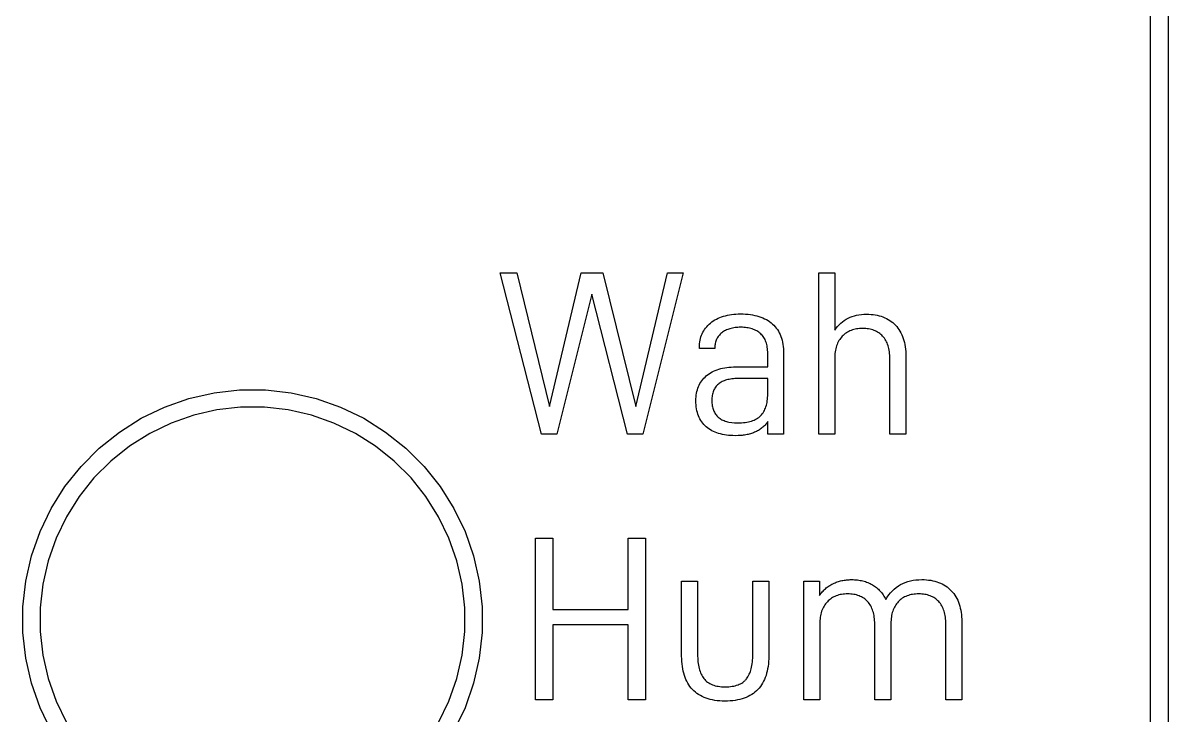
# Model space of a CAD drawing. Header units: millimetres. Extents: x 120 to 180, y -156 to -28.
# Drawn here: x 167.4 to 180.35, y -101.08 to -93.26 of the extents above; entities that cross this region are included whole.
import ezdxf

# ---------------------------------------------------------------- set-up
doc = ezdxf.new("R2010")
doc.units = ezdxf.units.MM
doc.layers.add('F.Silkscreen', color=41, linetype='CONTINUOUS', true_color=0xf2eda1)

msp = doc.modelspace()

# ---------------------------------------------------------------- linework, layer by layer
at = {"layer": 'F.Silkscreen', "linetype": 'CONTINUOUS'}
for p, q in [((180.35, -28), (180.35, -156)), ((180.15, -155.9), (180.15, -28.1)), ((173.268323, -97.904886), (172.8, -96.079255)), ((172.8, -96.079255), (172.987866, -96.079255)), ((172.987866, -96.079255), (173.358281, -97.592667)), ((173.358281, -97.592667), (173.715466, -96.079255)), ((173.715466, -96.079255), (173.961529, -96.079255)), ((173.961529, -96.079255), (174.331952, -97.592667)), ((174.331952, -97.592667), (174.68913, -96.079255)), ((174.869054, -96.079255), (174.41132, -97.904886)), ((174.68913, -96.079255), (174.869054, -96.079255)), ((176.400998, -97.904886), (176.400998, -96.079255)), ((176.400998, -96.079255), (176.580907, -96.079255)), ((176.580907, -96.079255), (176.580907, -96.727463)), ((173.834531, -96.320021), (173.440304, -97.904886)), ((174.239346, -97.904886), (173.834531, -96.320021)), ((175.30244, -96.577572), (175.323409, -96.570721)), ((175.323409, -96.570721), (175.345103, -96.564676)), ((175.345103, -96.564676), (175.367523, -96.559436)), ((175.367523, -96.559436), (175.390669, -96.555003)), ((175.390669, -96.555003), (175.41454, -96.551376)), ((175.41454, -96.551376), (175.439136, -96.548555)), ((175.439136, -96.548555), (175.464458, -96.54654)), ((175.464458, -96.54654), (175.490505, -96.545331)), ((175.490505, -96.545331), (175.517277, -96.544928)), ((175.517277, -96.544928), (175.546269, -96.545372)), ((175.546269, -96.545372), (175.574405, -96.546705)), ((175.574405, -96.546705), (175.601685, -96.548926)), ((175.601685, -96.548926), (175.628108, -96.552036)), ((175.628108, -96.552036), (175.653676, -96.556035)), ((175.653676, -96.556035), (175.678388, -96.560922)), ((175.678388, -96.560922), (175.702243, -96.566698)), ((175.702243, -96.566698), (175.725243, -96.573362)), ((175.725243, -96.573362), (175.747387, -96.580916)), ((176.754695, -96.581995), (176.778543, -96.57286)), ((176.778543, -96.57286), (176.803301, -96.565131)), ((176.803301, -96.565131), (176.828968, -96.558807)), ((176.828968, -96.558807), (176.855545, -96.553889)), ((176.855545, -96.553889), (176.883032, -96.550376)), ((176.883032, -96.550376), (176.91143, -96.548268)), ((176.91143, -96.548268), (176.940739, -96.547565)), ((176.940739, -96.547565), (176.966524, -96.548051)), ((176.966524, -96.548051), (176.99159, -96.549509)), ((176.99159, -96.549509), (177.015938, -96.551938)), ((177.015938, -96.551938), (177.03957, -96.555338)), ((177.03957, -96.555338), (177.062485, -96.55971)), ((177.062485, -96.55971), (177.084685, -96.565054)), ((177.084685, -96.565054), (177.106171, -96.571368)), ((177.106171, -96.571368), (177.126942, -96.578655)), ((175.11043, -96.719321), (175.1216, -96.704003)), ((175.1216, -96.704003), (175.13374, -96.689222)), ((175.13374, -96.689222), (175.146848, -96.674977)), ((175.146848, -96.674977), (175.160924, -96.66127)), ((175.160924, -96.66127), (175.175969, -96.648099)), ((175.175969, -96.648099), (175.19186, -96.635605)), ((175.19186, -96.635605), (175.208476, -96.623918)), ((175.208476, -96.623918), (175.225818, -96.613037)), ((175.225818, -96.613037), (175.243885, -96.602962)), ((175.243885, -96.602962), (175.262678, -96.593692)), ((175.262678, -96.593692), (175.282196, -96.585229)), ((175.282196, -96.585229), (175.30244, -96.577572)), ((175.425092, -96.704485), (175.410925, -96.707641)), ((175.439727, -96.701814), (175.425092, -96.704485)), ((175.454828, -96.699629), (175.439727, -96.701814)), ((175.470398, -96.69793), (175.454828, -96.699629)), ((175.486437, -96.696716), (175.470398, -96.69793)), ((175.502946, -96.695988), (175.486437, -96.696716)), ((175.519925, -96.695745), (175.502946, -96.695988)), ((175.537872, -96.696035), (175.519925, -96.695745)), ((175.555298, -96.696903), (175.537872, -96.696035)), ((175.572204, -96.698349), (175.555298, -96.696903)), ((175.588591, -96.700374), (175.572204, -96.698349)), ((175.604458, -96.702977), (175.588591, -96.700374)), ((175.619805, -96.706159), (175.604458, -96.702977)), ((175.747387, -96.580916), (175.768676, -96.589358)), ((175.768676, -96.589358), (175.789108, -96.59869)), ((175.789108, -96.59869), (175.808685, -96.60891)), ((175.808685, -96.60891), (175.827407, -96.62002)), ((175.827407, -96.62002), (175.845273, -96.632018)), ((175.845273, -96.632018), (175.862283, -96.644906)), ((175.862283, -96.644906), (175.878438, -96.658683)), ((175.878438, -96.658683), (175.89367, -96.673318)), ((175.89367, -96.673318), (175.907918, -96.688779)), ((175.907918, -96.688779), (175.92118, -96.705068)), ((175.92118, -96.705068), (175.933458, -96.722183)), ((176.580907, -96.727463), (176.59659, -96.705677)), ((176.59659, -96.705677), (176.613179, -96.685296)), ((176.613179, -96.685296), (176.630674, -96.666322)), ((176.630674, -96.666322), (176.649076, -96.648753)), ((176.649076, -96.648753), (176.668384, -96.63259)), ((176.668384, -96.63259), (176.6886, -96.617833)), ((176.6886, -96.617833), (176.709724, -96.604481)), ((176.709724, -96.604481), (176.731755, -96.592535)), ((176.731755, -96.592535), (176.754695, -96.581995)), ((177.126942, -96.578655), (177.147001, -96.586912)), ((177.147001, -96.586912), (177.166347, -96.59614)), ((177.166347, -96.59614), (177.184981, -96.60634)), ((177.184981, -96.60634), (177.202905, -96.617511)), ((177.202905, -96.617511), (177.220118, -96.629653)), ((177.220118, -96.629653), (177.236623, -96.642766)), ((177.236623, -96.642766), (177.252418, -96.65685)), ((177.252418, -96.65685), (177.267506, -96.671904)), ((177.267506, -96.671904), (177.281777, -96.687854)), ((177.281777, -96.687854), (177.295125, -96.70461)), ((177.295125, -96.70461), (177.30755, -96.722172)), ((175.059401, -96.841578), (175.063778, -96.822501)), ((175.063778, -96.822501), (175.069126, -96.803962)), ((175.069126, -96.803962), (175.075446, -96.78596)), ((175.075446, -96.78596), (175.082737, -96.768495)), ((175.082737, -96.768495), (175.090998, -96.751567)), ((175.090998, -96.751567), (175.100229, -96.735175)), ((175.100229, -96.735175), (175.11043, -96.719321)), ((175.245723, -96.831662), (175.241155, -96.842508)), ((175.250902, -96.821179), (175.245723, -96.831662)), ((175.256692, -96.811057), (175.250902, -96.821179)), ((175.263094, -96.801296), (175.256692, -96.811057)), ((175.270107, -96.791897), (175.263094, -96.801296)), ((175.277733, -96.78286), (175.270107, -96.791897)), ((175.285971, -96.774184), (175.277733, -96.78286)), ((175.294823, -96.765869), (175.285971, -96.774184)), ((175.304288, -96.757915), (175.294823, -96.765869)), ((175.31429, -96.750385), (175.304288, -96.757915)), ((175.324753, -96.743341), (175.31429, -96.750385)), ((175.335676, -96.736783), (175.324753, -96.743341)), ((175.34706, -96.730711), (175.335676, -96.736783)), ((175.358906, -96.725125), (175.34706, -96.730711)), ((175.371214, -96.720025), (175.358906, -96.725125)), ((175.383987, -96.715411), (175.371214, -96.720025)), ((175.397223, -96.711283), (175.383987, -96.715411)), ((175.410925, -96.707641), (175.397223, -96.711283)), ((175.634635, -96.70992), (175.619805, -96.706159)), ((175.648946, -96.714259), (175.634635, -96.70992)), ((175.662739, -96.719177), (175.648946, -96.714259)), ((175.676014, -96.724673), (175.662739, -96.719177)), ((175.688773, -96.730748), (175.676014, -96.724673)), ((175.701015, -96.737401), (175.688773, -96.730748)), ((175.71274, -96.744633), (175.701015, -96.737401)), ((175.72395, -96.752444), (175.71274, -96.744633)), ((175.734645, -96.760833), (175.72395, -96.752444)), ((175.744824, -96.7698), (175.734645, -96.760833)), ((175.754435, -96.779343), (175.744824, -96.7698)), ((175.763425, -96.789443), (175.754435, -96.779343)), ((175.771796, -96.800101), (175.763425, -96.789443)), ((175.779547, -96.811318), (175.771796, -96.800101)), ((175.786678, -96.823092), (175.779547, -96.811318)), ((175.793188, -96.835424), (175.786678, -96.823092)), ((175.933458, -96.722183), (175.944751, -96.740124)), ((175.944751, -96.740124), (175.95506, -96.758893)), ((175.95506, -96.758893), (175.964386, -96.778489)), ((175.964386, -96.778489), (175.972728, -96.798912)), ((175.972728, -96.798912), (175.980088, -96.820161)), ((175.980088, -96.820161), (175.986465, -96.842238)), ((176.637647, -96.833477), (176.629244, -96.84662)), ((176.646724, -96.820923), (176.637647, -96.833477)), ((176.656477, -96.808957), (176.646724, -96.820923)), ((176.666905, -96.79758), (176.656477, -96.808957)), ((176.677889, -96.786849), (176.666905, -96.79758)), ((176.689313, -96.776811), (176.677889, -96.786849)), ((176.701179, -96.767465), (176.689313, -96.776811)), ((176.713486, -96.758812), (176.701179, -96.767465)), ((176.726236, -96.75085), (176.713486, -96.758812)), ((176.739428, -96.743581), (176.726236, -96.75085)), ((176.753063, -96.737005), (176.739428, -96.743581)), ((176.767141, -96.73112), (176.753063, -96.737005)), ((176.781663, -96.725928), (176.767141, -96.73112)), ((176.796628, -96.721428), (176.781663, -96.725928)), ((176.812038, -96.717621), (176.796628, -96.721428)), ((176.827892, -96.714505), (176.812038, -96.717621)), ((176.844192, -96.712082), (176.827892, -96.714505)), ((176.860937, -96.710352), (176.844192, -96.712082)), ((176.878127, -96.709313), (176.860937, -96.710352)), ((176.895764, -96.708967), (176.878127, -96.709313)), ((176.913719, -96.709308), (176.895764, -96.708967)), ((176.931173, -96.71033), (176.913719, -96.709308)), ((176.948126, -96.712035), (176.931173, -96.71033)), ((176.964579, -96.714421), (176.948126, -96.712035)), ((176.980532, -96.717489), (176.964579, -96.714421)), ((176.995988, -96.721239), (176.980532, -96.717489)), ((177.010946, -96.725671), (176.995988, -96.721239)), ((177.025407, -96.730786), (177.010946, -96.725671)), ((177.039371, -96.736583), (177.025407, -96.730786)), ((177.052841, -96.743063), (177.039371, -96.736583)), ((177.065816, -96.750225), (177.052841, -96.743063)), ((177.078298, -96.75807), (177.065816, -96.750225)), ((177.090287, -96.766598), (177.078298, -96.75807)), ((177.101783, -96.775808), (177.090287, -96.766598)), ((177.112788, -96.785702), (177.101783, -96.775808)), ((177.123303, -96.796279), (177.112788, -96.785702)), ((177.133249, -96.807501), (177.123303, -96.796279)), ((177.14255, -96.819343), (177.133249, -96.807501)), ((177.151208, -96.831806), (177.14255, -96.819343)), ((177.159222, -96.84489), (177.151208, -96.831806)), ((177.30755, -96.722172), (177.319052, -96.74054)), ((177.319052, -96.74054), (177.329631, -96.759714)), ((177.329631, -96.759714), (177.339289, -96.779693)), ((177.339289, -96.779693), (177.348025, -96.800479)), ((177.348025, -96.800479), (177.35584, -96.822071)), ((177.35584, -96.822071), (177.362735, -96.844469)), ((175.051617, -96.923255), (175.052104, -96.90203)), ((175.051617, -96.936512), (175.051617, -96.923255)), ((175.226247, -96.936512), (175.051617, -96.936512)), ((175.052104, -96.90203), (175.053564, -96.881342)), ((175.053564, -96.881342), (175.055996, -96.861191)), ((175.055996, -96.861191), (175.059401, -96.841578)), ((175.22655, -96.915184), (175.226247, -96.928565)), ((175.226247, -96.928565), (175.226247, -96.936512)), ((175.227462, -96.902165), (175.22655, -96.915184)), ((175.228983, -96.889509), (175.227462, -96.902165)), ((175.231112, -96.877216), (175.228983, -96.889509)), ((175.23385, -96.865284), (175.231112, -96.877216)), ((175.237198, -96.853715), (175.23385, -96.865284)), ((175.241155, -96.842508), (175.237198, -96.853715)), ((175.799079, -96.848314), (175.793188, -96.835424)), ((175.80435, -96.861762), (175.799079, -96.848314)), ((175.809, -96.875768), (175.80435, -96.861762)), ((175.813031, -96.890332), (175.809, -96.875768)), ((175.816441, -96.905454), (175.813031, -96.890332)), ((175.819232, -96.921134), (175.816441, -96.905454)), ((175.821402, -96.937372), (175.819232, -96.921134)), ((175.822952, -96.954168), (175.821402, -96.937372)), ((175.823883, -96.971521), (175.822952, -96.954168)), ((175.986465, -96.842238), (175.99186, -96.865142)), ((175.99186, -96.865142), (175.996274, -96.888873)), ((175.996274, -96.888873), (175.999705, -96.913431)), ((175.999705, -96.913431), (176.002156, -96.938817)), ((176.002156, -96.938817), (176.003627, -96.96503)), ((176.589287, -96.955107), (176.586269, -96.972961)), ((176.592977, -96.937842), (176.589287, -96.955107)), ((176.597339, -96.921166), (176.592977, -96.937842)), ((176.602374, -96.90508), (176.597339, -96.921166)), ((176.608081, -96.889582), (176.602374, -96.90508)), ((176.614462, -96.874673), (176.608081, -96.889582)), ((176.621516, -96.860352), (176.614462, -96.874673)), ((176.629244, -96.84662), (176.621516, -96.860352)), ((177.166592, -96.858594), (177.159222, -96.84489)), ((177.17332, -96.872918), (177.166592, -96.858594)), ((177.179405, -96.887862), (177.17332, -96.872918)), ((177.184848, -96.903427), (177.179405, -96.887862)), ((177.189649, -96.919612), (177.184848, -96.903427)), ((177.193808, -96.936417), (177.189649, -96.919612)), ((177.197327, -96.953842), (177.193808, -96.936417)), ((177.200205, -96.971887), (177.197327, -96.953842)), ((177.362735, -96.844469), (177.368709, -96.867673)), ((177.368709, -96.867673), (177.373762, -96.891683)), ((177.373762, -96.891683), (177.377896, -96.916499)), ((177.377896, -96.916499), (177.381111, -96.942121)), ((177.381111, -96.942121), (177.383407, -96.968549)), ((175.824193, -96.989433), (175.823883, -96.971521)), ((175.824193, -97.142888), (175.824193, -96.989433)), ((176.003627, -96.96503), (176.004117, -96.99207)), ((176.004117, -96.99207), (176.004117, -97.904886)), ((176.581242, -97.030056), (176.580907, -97.050266)), ((176.580907, -97.050266), (176.580907, -97.904886)), ((176.582247, -97.010435), (176.581242, -97.030056)), ((176.583923, -96.991403), (176.582247, -97.010435)), ((176.586269, -96.972961), (176.583923, -96.991403)), ((177.202443, -96.990552), (177.200205, -96.971887)), ((177.204041, -97.009837), (177.202443, -96.990552)), ((177.205, -97.029742), (177.204041, -97.009837)), ((177.205319, -97.050266), (177.205, -97.029742)), ((177.205319, -97.904886), (177.205319, -97.050266)), ((177.383407, -96.968549), (177.384784, -96.995783)), ((177.384784, -96.995783), (177.385243, -97.023823)), ((177.385243, -97.023823), (177.385243, -97.904886)), ((175.144776, -97.232389), (175.160636, -97.220851)), ((175.160636, -97.220851), (175.177247, -97.21011)), ((175.177247, -97.21011), (175.19461, -97.200165)), ((175.19461, -97.200165), (175.212724, -97.191015)), ((175.212724, -97.191015), (175.231591, -97.182662)), ((175.231591, -97.182662), (175.251211, -97.175104)), ((175.251211, -97.175104), (175.271583, -97.168342)), ((175.271583, -97.168342), (175.292709, -97.162376)), ((175.292709, -97.162376), (175.314589, -97.157205)), ((175.314589, -97.157205), (175.337223, -97.15283)), ((175.337223, -97.15283), (175.360612, -97.149251)), ((175.360612, -97.149251), (175.384755, -97.146467)), ((175.384755, -97.146467), (175.409654, -97.144478)), ((175.409654, -97.144478), (175.435309, -97.143285)), ((175.435309, -97.143285), (175.46172, -97.142888)), ((175.46172, -97.142888), (175.824193, -97.142888)), ((175.041325, -97.36612), (175.049141, -97.348813)), ((175.049141, -97.348813), (175.057878, -97.332115)), ((175.057878, -97.332115), (175.067536, -97.316026)), ((175.067536, -97.316026), (175.078116, -97.300547)), ((175.078116, -97.300547), (175.089619, -97.285677)), ((175.089619, -97.285677), (175.102045, -97.271416)), ((175.102045, -97.271416), (175.115394, -97.257765)), ((175.115394, -97.257765), (175.129666, -97.244722)), ((175.129666, -97.244722), (175.144776, -97.232389)), ((175.256926, -97.345358), (175.248536, -97.353858)), ((175.265895, -97.337343), (175.256926, -97.345358)), ((175.275442, -97.329814), (175.265895, -97.337343)), ((175.285569, -97.322771), (175.275442, -97.329814)), ((175.296275, -97.316214), (175.285569, -97.322771)), ((175.307561, -97.310143), (175.296275, -97.316214)), ((175.319425, -97.304557), (175.307561, -97.310143)), ((175.331869, -97.299457), (175.319425, -97.304557)), ((175.344892, -97.294843), (175.331869, -97.299457)), ((175.358494, -97.290715), (175.344892, -97.294843)), ((175.372676, -97.287072), (175.358494, -97.290715)), ((175.387438, -97.283916), (175.372676, -97.287072)), ((175.402779, -97.281244), (175.387438, -97.283916)), ((175.418699, -97.279059), (175.402779, -97.281244)), ((175.4352, -97.277359), (175.418699, -97.279059)), ((175.45228, -97.276145), (175.4352, -97.277359)), ((175.469939, -97.275417), (175.45228, -97.276145)), ((175.488179, -97.275174), (175.469939, -97.275417)), ((175.824193, -97.275174), (175.488179, -97.275174)), ((175.824193, -97.449797), (175.824193, -97.275174)), ((169.280228, -97.501615), (169.564484, -97.436735)), ((169.564484, -97.436735), (169.854217, -97.40409)), ((169.854217, -97.40409), (170.145783, -97.40409)), ((170.145783, -97.40409), (170.435516, -97.436735)), ((170.435516, -97.436735), (170.719772, -97.501615)), ((175.013758, -97.482765), (175.016054, -97.4618)), ((175.016054, -97.4618), (175.019268, -97.441445)), ((175.019268, -97.441445), (175.023403, -97.4217)), ((175.023403, -97.4217), (175.028457, -97.402564)), ((175.028457, -97.402564), (175.034431, -97.384037)), ((175.034431, -97.384037), (175.041325, -97.36612)), ((175.194448, -97.479434), (175.193002, -97.493765)), ((175.196472, -97.465588), (175.194448, -97.479434)), ((175.199075, -97.452228), (175.196472, -97.465588)), ((175.202256, -97.439355), (175.199075, -97.452228)), ((175.206015, -97.426967), (175.202256, -97.439355)), ((175.210354, -97.415065), (175.206015, -97.426967)), ((175.21527, -97.403649), (175.210354, -97.415065)), ((175.220766, -97.392719), (175.21527, -97.403649)), ((175.22684, -97.382275), (175.220766, -97.392719)), ((175.233493, -97.372317), (175.22684, -97.382275)), ((175.240725, -97.362845), (175.233493, -97.372317)), ((175.248536, -97.353858), (175.240725, -97.362845)), ((175.822929, -97.489505), (175.823877, -97.469976)), ((175.823877, -97.469976), (175.824193, -97.449797)), ((168.742331, -97.724419), (169.005023, -97.597913)), ((169.005023, -97.597913), (169.280228, -97.501615)), ((169.865219, -97.6), (169.597352, -97.630181)), ((170.134781, -97.6), (169.865219, -97.6)), ((170.402648, -97.630181), (170.134781, -97.6)), ((170.719772, -97.501615), (170.994977, -97.597913)), ((170.994977, -97.597913), (171.257669, -97.724419)), ((175.011922, -97.526524), (175.011976, -97.523887)), ((175.012377, -97.550307), (175.011922, -97.526524)), ((175.011976, -97.523887), (175.012381, -97.50434)), ((175.013744, -97.573366), (175.012377, -97.550307)), ((175.012381, -97.50434), (175.013758, -97.482765)), ((175.016022, -97.595701), (175.013744, -97.573366)), ((175.01921, -97.617313), (175.016022, -97.595701)), ((175.192135, -97.508583), (175.191846, -97.523887)), ((175.191846, -97.523887), (175.192132, -97.53935)), ((175.192132, -97.53935), (175.192993, -97.554322)), ((175.193002, -97.493765), (175.192135, -97.508583)), ((175.192993, -97.554322), (175.194427, -97.568803)), ((175.194427, -97.568803), (175.196434, -97.582794)), ((175.196434, -97.582794), (175.199016, -97.596294)), ((175.199016, -97.596294), (175.20217, -97.609303)), ((175.20217, -97.609303), (175.205899, -97.621821)), ((175.792638, -97.622292), (175.798629, -97.607972)), ((175.798629, -97.607972), (175.80399, -97.593001)), ((175.80399, -97.593001), (175.808722, -97.57738)), ((175.808722, -97.57738), (175.812824, -97.561107)), ((175.812824, -97.561107), (175.816297, -97.544183)), ((175.816297, -97.544183), (175.819138, -97.526608)), ((175.819138, -97.526608), (175.821349, -97.508382)), ((175.821349, -97.508382), (175.822929, -97.489505)), ((168.495455, -97.879542), (168.742331, -97.724419)), ((169.334548, -97.690164), (169.080112, -97.779195)), ((169.597352, -97.630181), (169.334548, -97.690164)), ((170.665452, -97.690164), (170.402648, -97.630181)), ((170.919888, -97.779195), (170.665452, -97.690164)), ((171.257669, -97.724419), (171.504545, -97.879542)), ((175.023308, -97.638201), (175.01921, -97.617313)), ((175.028316, -97.658365), (175.023308, -97.638201)), ((175.034233, -97.677806), (175.028316, -97.658365)), ((175.041059, -97.696523), (175.034233, -97.677806)), ((175.048794, -97.714517), (175.041059, -97.696523)), ((175.057436, -97.731787), (175.048794, -97.714517)), ((175.066986, -97.748334), (175.057436, -97.731787)), ((175.205899, -97.621821), (175.210201, -97.633848)), ((175.210201, -97.633848), (175.215076, -97.645384)), ((175.215076, -97.645384), (175.220525, -97.65643)), ((175.220525, -97.65643), (175.226548, -97.666985)), ((175.226548, -97.666985), (175.233145, -97.677049)), ((175.233145, -97.677049), (175.240314, -97.686622)), ((175.240314, -97.686622), (175.248058, -97.695704)), ((175.248058, -97.695704), (175.256375, -97.704295)), ((175.256375, -97.704295), (175.265266, -97.712395)), ((175.265266, -97.712395), (175.274731, -97.720005)), ((175.274731, -97.720005), (175.284769, -97.727124)), ((175.284769, -97.727124), (175.29538, -97.733751)), ((175.29538, -97.733751), (175.306566, -97.739888)), ((175.306566, -97.739888), (175.318324, -97.745534)), ((175.669456, -97.743714), (175.683688, -97.737094)), ((175.683688, -97.737094), (175.697164, -97.729843)), ((175.697164, -97.729843), (175.709884, -97.721962)), ((175.709884, -97.721962), (175.721847, -97.713451)), ((175.721847, -97.713451), (175.733054, -97.704309)), ((175.733054, -97.704309), (175.743504, -97.694537)), ((175.743504, -97.694537), (175.753262, -97.684123)), ((175.753262, -97.684123), (175.762392, -97.673059)), ((175.762392, -97.673059), (175.770895, -97.661344)), ((175.770895, -97.661344), (175.778771, -97.648978)), ((175.778771, -97.648978), (175.786019, -97.63596)), ((175.786019, -97.63596), (175.792638, -97.622292)), ((169.080112, -97.779195), (168.837245, -97.896154)), ((171.162755, -97.896154), (170.919888, -97.779195)), ((175.077444, -97.764156), (175.066986, -97.748334)), ((175.088808, -97.779256), (175.077444, -97.764156)), ((175.101079, -97.793631), (175.088808, -97.779256)), ((175.114256, -97.807283), (175.101079, -97.793631)), ((175.128339, -97.820212), (175.114256, -97.807283)), ((175.143249, -97.832386), (175.128339, -97.820212)), ((175.158909, -97.843774), (175.143249, -97.832386)), ((175.175318, -97.854377), (175.158909, -97.843774)), ((175.192476, -97.864195), (175.175318, -97.854377)), ((175.21038, -97.873227), (175.192476, -97.864195)), ((175.318324, -97.745534), (175.330657, -97.750689)), ((175.330657, -97.750689), (175.343563, -97.755353)), ((175.343563, -97.755353), (175.357043, -97.759526)), ((175.357043, -97.759526), (175.371096, -97.763209)), ((175.371096, -97.763209), (175.385723, -97.7664)), ((175.385723, -97.7664), (175.416698, -97.77131)), ((175.416698, -97.77131), (175.449968, -97.774255)), ((175.449968, -97.774255), (175.485532, -97.775237)), ((175.485532, -97.775237), (175.507328, -97.774922)), ((175.507328, -97.774922), (175.528367, -97.773976)), ((175.528367, -97.773976), (175.548651, -97.7724)), ((175.548651, -97.7724), (175.568178, -97.770194)), ((175.568178, -97.770194), (175.586949, -97.767356)), ((175.586949, -97.767356), (175.604963, -97.763889)), ((175.604963, -97.763889), (175.622221, -97.759791)), ((175.622221, -97.759791), (175.638722, -97.755062)), ((175.638722, -97.755062), (175.654467, -97.749703)), ((175.654467, -97.749703), (175.669456, -97.743714)), ((175.70878, -97.866463), (175.698093, -97.872111)), ((175.719239, -97.860473), (175.70878, -97.866463)), ((175.729467, -97.854142), (175.719239, -97.860473)), ((175.739467, -97.847469), (175.729467, -97.854142)), ((175.749237, -97.840455), (175.739467, -97.847469)), ((175.758777, -97.833099), (175.749237, -97.840455)), ((175.768089, -97.825403), (175.758777, -97.833099)), ((175.777171, -97.817365), (175.768089, -97.825403)), ((175.786023, -97.808986), (175.777171, -97.817365)), ((175.794647, -97.800266), (175.786023, -97.808986)), ((175.803041, -97.791206), (175.794647, -97.800266)), ((175.811206, -97.781805), (175.803041, -97.791206)), ((175.819141, -97.772063), (175.811206, -97.781805)), ((175.826848, -97.761981), (175.819141, -97.772063)), ((175.826848, -97.904886), (175.826848, -97.761981)), ((168.267499, -98.06133), (168.495455, -97.879542)), ((168.837245, -97.896154), (168.609, -98.039569)), ((171.391, -98.039569), (171.162755, -97.896154)), ((171.504545, -97.879542), (171.732501, -98.06133)), ((173.440304, -97.904886), (173.268323, -97.904886)), ((174.41132, -97.904886), (174.239346, -97.904886)), ((175.229032, -97.881474), (175.21038, -97.873227)), ((175.248429, -97.888936), (175.229032, -97.881474)), ((175.268571, -97.895612), (175.248429, -97.888936)), ((175.289457, -97.901502), (175.268571, -97.895612)), ((175.311087, -97.906608), (175.289457, -97.901502)), ((175.333459, -97.910927), (175.311087, -97.906608)), ((175.356573, -97.914462), (175.333459, -97.910927)), ((175.380428, -97.917211), (175.356573, -97.914462)), ((175.405024, -97.919174), (175.380428, -97.917211)), ((175.430359, -97.920352), (175.405024, -97.919174)), ((175.456433, -97.920745), (175.430359, -97.920352)), ((175.488245, -97.920145), (175.456433, -97.920745)), ((175.518799, -97.918346), (175.488245, -97.920145)), ((175.533605, -97.916996), (175.518799, -97.918346)), ((175.548099, -97.915347), (175.533605, -97.916996)), ((175.562282, -97.913398), (175.548099, -97.915347)), ((175.576153, -97.91115), (175.562282, -97.913398)), ((175.589715, -97.908602), (175.576153, -97.91115)), ((175.602967, -97.905754), (175.589715, -97.908602)), ((175.615911, -97.902607), (175.602967, -97.905754)), ((175.628547, -97.899161), (175.615911, -97.902607)), ((175.640876, -97.895415), (175.628547, -97.899161)), ((175.652899, -97.89137), (175.640876, -97.895415)), ((175.664617, -97.887025), (175.652899, -97.89137)), ((175.67603, -97.882381), (175.664617, -97.887025)), ((175.687176, -97.877417), (175.67603, -97.882381)), ((175.698093, -97.872111), (175.687176, -97.877417)), ((176.004117, -97.904886), (175.826848, -97.904886)), ((176.580907, -97.904886), (176.400998, -97.904886)), ((177.385243, -97.904886), (177.205319, -97.904886)), ((168.06133, -98.267499), (168.267499, -98.06133)), ((168.609, -98.039569), (168.398248, -98.207639)), ((171.601752, -98.207639), (171.391, -98.039569)), ((171.732501, -98.06133), (171.93867, -98.267499)), ((168.398248, -98.207639), (168.207639, -98.398248)), ((171.792361, -98.398248), (171.601752, -98.207639)), ((167.879542, -98.495455), (168.06133, -98.267499)), ((171.93867, -98.267499), (172.120458, -98.495455)), ((167.724419, -98.742331), (167.879542, -98.495455)), ((168.207639, -98.398248), (168.039569, -98.609)), ((171.960431, -98.609), (171.792361, -98.398248)), ((172.120458, -98.495455), (172.275581, -98.742331)), ((168.039569, -98.609), (167.896154, -98.837245)), ((172.103846, -98.837245), (171.960431, -98.609)), ((167.597913, -99.005023), (167.724419, -98.742331)), ((172.275581, -98.742331), (172.402087, -99.005023)), ((167.896154, -98.837245), (167.779195, -99.080112)), ((172.220805, -99.080112), (172.103846, -98.837245)), ((167.501615, -99.280228), (167.597913, -99.005023)), ((172.402087, -99.005023), (172.498385, -99.280228)), ((167.779195, -99.080112), (167.690164, -99.334548)), ((172.309836, -99.334548), (172.220805, -99.080112)), ((173.2, -100.904886), (173.2, -99.079255)), ((173.2, -99.079255), (173.393145, -99.079255)), ((173.393145, -99.079255), (173.393145, -99.88359)), ((174.247756, -99.88359), (174.247756, -99.079255)), ((174.247756, -99.079255), (174.440902, -99.079255)), ((174.440902, -99.079255), (174.440902, -100.904886)), ((167.436735, -99.564484), (167.501615, -99.280228)), ((172.498385, -99.280228), (172.563265, -99.564484)), ((167.690164, -99.334548), (167.630181, -99.597352)), ((172.369819, -99.597352), (172.309836, -99.334548)), ((176.687792, -99.554078), (176.701372, -99.552088)), ((176.701372, -99.552088), (176.715127, -99.55046)), ((176.715127, -99.55046), (176.729055, -99.549194)), ((176.729055, -99.549194), (176.743156, -99.548289)), ((176.743156, -99.548289), (176.757431, -99.547746)), ((176.757431, -99.547746), (176.77188, -99.547565)), ((176.77188, -99.547565), (176.788936, -99.547793)), ((176.788936, -99.547793), (176.805677, -99.548475)), ((176.805677, -99.548475), (176.822103, -99.549612)), ((176.822103, -99.549612), (176.838215, -99.551204)), ((176.838215, -99.551204), (176.854014, -99.553251)), ((176.854014, -99.553251), (176.869501, -99.555752)), ((177.467493, -99.555472), (177.499094, -99.55108)), ((177.499094, -99.55108), (177.531807, -99.548444)), ((177.531807, -99.548444), (177.565631, -99.547565)), ((177.565631, -99.547565), (177.592049, -99.548056)), ((177.592049, -99.548056), (177.617722, -99.549529)), ((177.617722, -99.549529), (177.642651, -99.551983)), ((177.642651, -99.551983), (177.666836, -99.555418)), ((167.40409, -99.854217), (167.436735, -99.564484)), ((167.630181, -99.597352), (167.6, -99.865219)), ((172.4, -99.865219), (172.369819, -99.597352)), ((172.563265, -99.564484), (172.59591, -99.854217)), ((174.851004, -100.412734), (174.851004, -99.563424)), ((174.851004, -99.563424), (175.030917, -99.563424)), ((175.030917, -99.563424), (175.030917, -100.388928)), ((175.655341, -100.388928), (175.655341, -99.563424)), ((175.655341, -99.563424), (175.835254, -99.563424)), ((175.835254, -99.563424), (175.835254, -100.412734)), ((176.232127, -100.904886), (176.232127, -99.563424)), ((176.232127, -99.563424), (176.409404, -99.563424)), ((176.409404, -99.563424), (176.409404, -99.727463)), ((176.440765, -99.68638), (176.449293, -99.676911)), ((176.449293, -99.676911), (176.458097, -99.667762)), ((176.458097, -99.667762), (176.467179, -99.658933)), ((176.467179, -99.658933), (176.476539, -99.650424)), ((176.476539, -99.650424), (176.486179, -99.642235)), ((176.486179, -99.642235), (176.496098, -99.634367)), ((176.496098, -99.634367), (176.506298, -99.626818)), ((176.506298, -99.626818), (176.516779, -99.61959)), ((176.516779, -99.61959), (176.527542, -99.612682)), ((176.527542, -99.612682), (176.538589, -99.606093)), ((176.538589, -99.606093), (176.549919, -99.599825)), ((176.549919, -99.599825), (176.561534, -99.593876)), ((176.561534, -99.593876), (176.573378, -99.588268)), ((176.573378, -99.588268), (176.585396, -99.583022)), ((176.585396, -99.583022), (176.597588, -99.578138)), ((176.597588, -99.578138), (176.609953, -99.573615)), ((176.609953, -99.573615), (176.622492, -99.569454)), ((176.622492, -99.569454), (176.635205, -99.565656)), ((176.635205, -99.565656), (176.648091, -99.562218)), ((176.648091, -99.562218), (176.661151, -99.559143)), ((176.661151, -99.559143), (176.674384, -99.55643)), ((176.674384, -99.55643), (176.687792, -99.554078)), ((176.869501, -99.555752), (176.884676, -99.558708)), ((176.884676, -99.558708), (176.899541, -99.562119)), ((176.899541, -99.562119), (176.914095, -99.565984)), ((176.914095, -99.565984), (176.92834, -99.570303)), ((176.92834, -99.570303), (176.942277, -99.575077)), ((176.942277, -99.575077), (176.955905, -99.580306)), ((176.955905, -99.580306), (176.969227, -99.585988)), ((176.969227, -99.585988), (176.982242, -99.592125)), ((176.982242, -99.592125), (176.994952, -99.598716)), ((176.994952, -99.598716), (177.007357, -99.605761)), ((177.007357, -99.605761), (177.019434, -99.613236)), ((177.019434, -99.613236), (177.031158, -99.621104)), ((177.031158, -99.621104), (177.042528, -99.629364)), ((177.042528, -99.629364), (177.053544, -99.638016)), ((177.053544, -99.638016), (177.064207, -99.647061)), ((177.064207, -99.647061), (177.074517, -99.656498)), ((177.074517, -99.656498), (177.084473, -99.666328)), ((177.084473, -99.666328), (177.094076, -99.67655)), ((177.094076, -99.67655), (177.103325, -99.687166)), ((177.21278, -99.696039), (177.233224, -99.674076)), ((177.233224, -99.674076), (177.254787, -99.653869)), ((177.254787, -99.653869), (177.277468, -99.63542)), ((177.277468, -99.63542), (177.301268, -99.618728)), ((177.301268, -99.618728), (177.326184, -99.603792)), ((177.326184, -99.603792), (177.352217, -99.590614)), ((177.352217, -99.590614), (177.379365, -99.579193)), ((177.379365, -99.579193), (177.407627, -99.569529)), ((177.407627, -99.569529), (177.437003, -99.561622)), ((177.437003, -99.561622), (177.467493, -99.555472)), ((177.666836, -99.555418), (177.690276, -99.559836)), ((177.690276, -99.559836), (177.712972, -99.565235)), ((177.712972, -99.565235), (177.734924, -99.571617)), ((177.734924, -99.571617), (177.756132, -99.57898)), ((177.756132, -99.57898), (177.776596, -99.587325)), ((177.776596, -99.587325), (177.796315, -99.596652)), ((177.796315, -99.596652), (177.815291, -99.606961)), ((177.815291, -99.606961), (177.833522, -99.618253)), ((177.833522, -99.618253), (177.85101, -99.630526)), ((177.85101, -99.630526), (177.867753, -99.643782)), ((177.867753, -99.643782), (177.883753, -99.65802)), ((177.883753, -99.65802), (177.899009, -99.673241)), ((177.899009, -99.673241), (177.913426, -99.68934)), ((176.409404, -99.727463), (176.416833, -99.716712)), ((176.416833, -99.716712), (176.424536, -99.706281)), ((176.424536, -99.706281), (176.432513, -99.69617)), ((176.432513, -99.69617), (176.440765, -99.68638)), ((176.48761, -99.808957), (176.477858, -99.820923)), ((176.498038, -99.79758), (176.48761, -99.808957)), ((176.509024, -99.786849), (176.498038, -99.79758)), ((176.52045, -99.776811), (176.509024, -99.786849)), ((176.532317, -99.767465), (176.52045, -99.776811)), ((176.544625, -99.758812), (176.532317, -99.767465)), ((176.557376, -99.75085), (176.544625, -99.758812)), ((176.570568, -99.743581), (176.557376, -99.75085)), ((176.584203, -99.737005), (176.570568, -99.743581)), ((176.598281, -99.73112), (176.584203, -99.737005)), ((176.612803, -99.725928), (176.598281, -99.73112)), ((176.627768, -99.721428), (176.612803, -99.725928)), ((176.643177, -99.717621), (176.627768, -99.721428)), ((176.65903, -99.714505), (176.643177, -99.717621)), ((176.675329, -99.712082), (176.65903, -99.714505)), ((176.692072, -99.710352), (176.675329, -99.712082)), ((176.709262, -99.709313), (176.692072, -99.710352)), ((176.726897, -99.708967), (176.709262, -99.709313)), ((176.74485, -99.709308), (176.726897, -99.708967)), ((176.762294, -99.71033), (176.74485, -99.709308)), ((176.77923, -99.712035), (176.762294, -99.71033)), ((176.795657, -99.714421), (176.77923, -99.712035)), ((176.811575, -99.717489), (176.795657, -99.714421)), ((176.826986, -99.721239), (176.811575, -99.717489)), ((176.841887, -99.725671), (176.826986, -99.721239)), ((176.856281, -99.730786), (176.841887, -99.725671)), ((176.870165, -99.736583), (176.856281, -99.730786)), ((176.883542, -99.743063), (176.870165, -99.736583)), ((176.896409, -99.750225), (176.883542, -99.743063)), ((176.908769, -99.75807), (176.896409, -99.750225)), ((176.920619, -99.766598), (176.908769, -99.75807)), ((176.931961, -99.775808), (176.920619, -99.766598)), ((176.942795, -99.785702), (176.931961, -99.775808)), ((176.95312, -99.796279), (176.942795, -99.785702)), ((176.962878, -99.807501), (176.95312, -99.796279)), ((176.972008, -99.819343), (176.962878, -99.807501)), ((177.103325, -99.687166), (177.11222, -99.698174)), ((177.11222, -99.698174), (177.120762, -99.709575)), ((177.120762, -99.709575), (177.128951, -99.721368)), ((177.128951, -99.721368), (177.136786, -99.733555)), ((177.136786, -99.733555), (177.144268, -99.746135)), ((177.144268, -99.746135), (177.151397, -99.759107)), ((177.151397, -99.759107), (177.158172, -99.772473)), ((177.158172, -99.772473), (177.175253, -99.745238)), ((177.175253, -99.745238), (177.193456, -99.71976)), ((177.193456, -99.71976), (177.21278, -99.696039)), ((177.289631, -99.808926), (177.28019, -99.820799)), ((177.299724, -99.79758), (177.289631, -99.808926)), ((177.310395, -99.786849), (177.299724, -99.79758)), ((177.321576, -99.776811), (177.310395, -99.786849)), ((177.333264, -99.767465), (177.321576, -99.776811)), ((177.345459, -99.758812), (177.333264, -99.767465)), ((177.358161, -99.75085), (177.345459, -99.758812)), ((177.37137, -99.743581), (177.358161, -99.75085)), ((177.385086, -99.737005), (177.37137, -99.743581)), ((177.399307, -99.73112), (177.385086, -99.737005)), ((177.414033, -99.725928), (177.399307, -99.73112)), ((177.429264, -99.721428), (177.414033, -99.725928)), ((177.445, -99.717621), (177.429264, -99.721428)), ((177.46124, -99.714505), (177.445, -99.717621)), ((177.477984, -99.712082), (177.46124, -99.714505)), ((177.495231, -99.710352), (177.477984, -99.712082)), ((177.512981, -99.709313), (177.495231, -99.710352)), ((177.531234, -99.708967), (177.512981, -99.709313)), ((177.549186, -99.709308), (177.531234, -99.708967)), ((177.56663, -99.71033), (177.549186, -99.709308)), ((177.583566, -99.712035), (177.56663, -99.71033)), ((177.599993, -99.714421), (177.583566, -99.712035)), ((177.615912, -99.717489), (177.599993, -99.714421)), ((177.631322, -99.721239), (177.615912, -99.717489)), ((177.646224, -99.725671), (177.631322, -99.721239)), ((177.660617, -99.730786), (177.646224, -99.725671)), ((177.674502, -99.736583), (177.660617, -99.730786)), ((177.687878, -99.743063), (177.674502, -99.736583)), ((177.700746, -99.750225), (177.687878, -99.743063)), ((177.713105, -99.75807), (177.700746, -99.750225)), ((177.724956, -99.766598), (177.713105, -99.75807)), ((177.736298, -99.775808), (177.724956, -99.766598)), ((177.747132, -99.785702), (177.736298, -99.775808)), ((177.757457, -99.796279), (177.747132, -99.785702)), ((177.767214, -99.807501), (177.757457, -99.796279)), ((177.776345, -99.819343), (177.767214, -99.807501)), ((177.913426, -99.68934), (177.926913, -99.706213)), ((177.926913, -99.706213), (177.93947, -99.723862)), ((177.93947, -99.723862), (177.951096, -99.742285)), ((177.951096, -99.742285), (177.961793, -99.761484)), ((177.961793, -99.761484), (177.971559, -99.781457)), ((177.971559, -99.781457), (177.980396, -99.802205)), ((177.980396, -99.802205), (177.988302, -99.823728)), ((167.40409, -99.865219), (167.40409, -99.854217)), ((167.40409, -100.145783), (167.40409, -99.865219)), ((167.6, -99.865219), (167.6, -100.134781)), ((172.4, -100.134781), (172.4, -99.865219)), ((172.59591, -99.854217), (172.59591, -100.145783)), ((173.393145, -99.88359), (174.247756, -99.88359)), ((176.424113, -99.937842), (176.420423, -99.955107)), ((176.428475, -99.921166), (176.424113, -99.937842)), ((176.433509, -99.90508), (176.428475, -99.921166)), ((176.439216, -99.889582), (176.433509, -99.90508)), ((176.445596, -99.874673), (176.439216, -99.889582)), ((176.45265, -99.860352), (176.445596, -99.874673)), ((176.460378, -99.84662), (176.45265, -99.860352)), ((176.46878, -99.833477), (176.460378, -99.84662)), ((176.477858, -99.820923), (176.46878, -99.833477)), ((176.980512, -99.831806), (176.972008, -99.819343)), ((176.988388, -99.84489), (176.980512, -99.831806)), ((176.995636, -99.858594), (176.988388, -99.84489)), ((177.002256, -99.872918), (176.995636, -99.858594)), ((177.008248, -99.887862), (177.002256, -99.872918)), ((177.01361, -99.903427), (177.008248, -99.887862)), ((177.018343, -99.919612), (177.01361, -99.903427)), ((177.022446, -99.936417), (177.018343, -99.919612)), ((177.025918, -99.953842), (177.022446, -99.936417)), ((177.228101, -99.934743), (177.224519, -99.951356)), ((177.232333, -99.918657), (177.228101, -99.934743)), ((177.237216, -99.903097), (177.232333, -99.918657)), ((177.242751, -99.888064), (177.237216, -99.903097)), ((177.248937, -99.873558), (177.242751, -99.888064)), ((177.255773, -99.859578), (177.248937, -99.873558)), ((177.263261, -99.846125), (177.255773, -99.859578)), ((177.2714, -99.833199), (177.263261, -99.846125)), ((177.28019, -99.820799), (177.2714, -99.833199)), ((177.784849, -99.831806), (177.776345, -99.819343)), ((177.792725, -99.84489), (177.784849, -99.831806)), ((177.799973, -99.858594), (177.792725, -99.84489)), ((177.806593, -99.872918), (177.799973, -99.858594)), ((177.812584, -99.887862), (177.806593, -99.872918)), ((177.817946, -99.903427), (177.812584, -99.887862)), ((177.822679, -99.919612), (177.817946, -99.903427)), ((177.826782, -99.936417), (177.822679, -99.919612)), ((177.830255, -99.953842), (177.826782, -99.936417)), ((177.988302, -99.823728), (177.995278, -99.846027)), ((177.995278, -99.846027), (178.001323, -99.8691)), ((178.001323, -99.8691), (178.006439, -99.892949)), ((178.006439, -99.892949), (178.010624, -99.917573)), ((178.010624, -99.917573), (178.01388, -99.942973)), ((174.247756, -100.058213), (173.393145, -100.058213)), ((173.393145, -100.058213), (173.393145, -100.904886)), ((174.247756, -100.904886), (174.247756, -100.058213)), ((176.412378, -100.030056), (176.412043, -100.050266)), ((176.412043, -100.050266), (176.412043, -100.904886)), ((176.413383, -100.010435), (176.412378, -100.030056)), ((176.415059, -99.991403), (176.413383, -100.010435)), ((176.417406, -99.972961), (176.415059, -99.991403)), ((176.420423, -99.955107), (176.417406, -99.972961)), ((177.028761, -99.971887), (177.025918, -99.953842)), ((177.030972, -99.990552), (177.028761, -99.971887)), ((177.032552, -100.009837), (177.030972, -99.990552)), ((177.0335, -100.029742), (177.032552, -100.009837)), ((177.033816, -100.050266), (177.0335, -100.029742)), ((177.033816, -100.904886), (177.033816, -100.050266)), ((177.216706, -100.023073), (177.21638, -100.042319)), ((177.21638, -100.042319), (177.21638, -100.904886)), ((177.217682, -100.004354), (177.216706, -100.023073)), ((177.21931, -99.986161), (177.217682, -100.004354)), ((177.221589, -99.968495), (177.21931, -99.986161)), ((177.224519, -99.951356), (177.221589, -99.968495)), ((177.833097, -99.971887), (177.830255, -99.953842)), ((177.835308, -99.990552), (177.833097, -99.971887)), ((177.836888, -100.009837), (177.835308, -99.990552)), ((177.837837, -100.029742), (177.836888, -100.009837)), ((177.838153, -100.050266), (177.837837, -100.029742)), ((177.838153, -100.904886), (177.838153, -100.050266)), ((178.01388, -99.942973), (178.016205, -99.969147)), ((178.016205, -99.969147), (178.0176, -99.996098)), ((178.0176, -99.996098), (178.018065, -100.023823)), ((178.018065, -100.023823), (178.018065, -100.904886)), ((167.436735, -100.435516), (167.40409, -100.145783)), ((167.6, -100.134781), (167.630181, -100.402648)), ((172.369819, -100.402648), (172.4, -100.134781)), ((172.59591, -100.145783), (172.563265, -100.435516)), ((167.501615, -100.719772), (167.436735, -100.435516)), ((167.630181, -100.402648), (167.690164, -100.665452)), ((172.309836, -100.665452), (172.369819, -100.402648)), ((172.563265, -100.435516), (172.498385, -100.719772)), ((174.851485, -100.443042), (174.851004, -100.412734)), ((174.852927, -100.472451), (174.851485, -100.443042)), ((175.030917, -100.388928), (175.031196, -100.411722)), ((175.031196, -100.411722), (175.032034, -100.43379)), ((175.032034, -100.43379), (175.033429, -100.455135)), ((175.033429, -100.455135), (175.035383, -100.475755)), ((175.650876, -100.477898), (175.652829, -100.456835)), ((175.652829, -100.456835), (175.654225, -100.434985)), ((175.654225, -100.434985), (175.655062, -100.41235)), ((175.655062, -100.41235), (175.655341, -100.388928)), ((175.834773, -100.443042), (175.833331, -100.472451)), ((175.835254, -100.412734), (175.834773, -100.443042)), ((174.85533, -100.50096), (174.852927, -100.472451)), ((174.858694, -100.52857), (174.85533, -100.50096)), ((174.863019, -100.555281), (174.858694, -100.52857)), ((174.868305, -100.581093), (174.863019, -100.555281)), ((174.874552, -100.606006), (174.868305, -100.581093)), ((175.035383, -100.475755), (175.037896, -100.495652)), ((175.037896, -100.495652), (175.040966, -100.514824)), ((175.040966, -100.514824), (175.044595, -100.533273)), ((175.044595, -100.533273), (175.048781, -100.550998)), ((175.048781, -100.550998), (175.053526, -100.568)), ((175.053526, -100.568), (175.058829, -100.584277)), ((175.058829, -100.584277), (175.06469, -100.599832)), ((175.621574, -100.603345), (175.627435, -100.58778)), ((175.627435, -100.58778), (175.632737, -100.57143)), ((175.632737, -100.57143), (175.637481, -100.554295)), ((175.637481, -100.554295), (175.641667, -100.536374)), ((175.641667, -100.536374), (175.645294, -100.517668)), ((175.645294, -100.517668), (175.648364, -100.498176)), ((175.648364, -100.498176), (175.650876, -100.477898)), ((175.817953, -100.581093), (175.811705, -100.606006)), ((175.823239, -100.555281), (175.817953, -100.581093)), ((175.827564, -100.52857), (175.823239, -100.555281)), ((175.830928, -100.50096), (175.827564, -100.52857)), ((175.833331, -100.472451), (175.830928, -100.50096)), ((167.690164, -100.665452), (167.779195, -100.919888)), ((172.220805, -100.919888), (172.309836, -100.665452)), ((174.881761, -100.63002), (174.874552, -100.606006)), ((174.889931, -100.653134), (174.881761, -100.63002)), ((174.899062, -100.67535), (174.889931, -100.653134)), ((174.909154, -100.696666), (174.899062, -100.67535)), ((174.920207, -100.717083), (174.909154, -100.696666)), ((174.932222, -100.736601), (174.920207, -100.717083)), ((175.06469, -100.599832), (175.071108, -100.614663)), ((175.071108, -100.614663), (175.078085, -100.628771)), ((175.078085, -100.628771), (175.08562, -100.642156)), ((175.08562, -100.642156), (175.093712, -100.654818)), ((175.093712, -100.654818), (175.102363, -100.666757)), ((175.102363, -100.666757), (175.111673, -100.677967)), ((175.111673, -100.677967), (175.121747, -100.688454)), ((175.121747, -100.688454), (175.132585, -100.698218)), ((175.132585, -100.698218), (175.144186, -100.707259)), ((175.144186, -100.707259), (175.156552, -100.715577)), ((175.156552, -100.715577), (175.169683, -100.723172)), ((175.51658, -100.724202), (175.52971, -100.716823)), ((175.52971, -100.716823), (175.542076, -100.708742)), ((175.542076, -100.708742), (175.553678, -100.699959)), ((175.553678, -100.699959), (175.559193, -100.695304)), ((175.559193, -100.695304), (175.564516, -100.690473)), ((175.564516, -100.690473), (175.569649, -100.685467)), ((175.569649, -100.685467), (175.574591, -100.680285)), ((175.574591, -100.680285), (175.579343, -100.674928)), ((175.579343, -100.674928), (175.583903, -100.669395)), ((175.583903, -100.669395), (175.592553, -100.657754)), ((175.592553, -100.657754), (175.600646, -100.645329)), ((175.600646, -100.645329), (175.60818, -100.632119)), ((175.60818, -100.632119), (175.615156, -100.618125)), ((175.615156, -100.618125), (175.621574, -100.603345)), ((175.766049, -100.717083), (175.754034, -100.736601)), ((175.777103, -100.696666), (175.766049, -100.717083)), ((175.787195, -100.67535), (175.777103, -100.696666)), ((175.796327, -100.653134), (175.787195, -100.67535)), ((175.804497, -100.63002), (175.796327, -100.653134)), ((175.811705, -100.606006), (175.804497, -100.63002)), ((167.597913, -100.994977), (167.501615, -100.719772)), ((172.498385, -100.719772), (172.402087, -100.994977)), ((174.945197, -100.75522), (174.932222, -100.736601)), ((174.959134, -100.77294), (174.945197, -100.75522)), ((174.974032, -100.78976), (174.959134, -100.77294)), ((174.989883, -100.80562), (174.974032, -100.78976)), ((175.006676, -100.820456), (174.989883, -100.80562)), ((175.02441, -100.83427), (175.006676, -100.820456)), ((175.043086, -100.847061), (175.02441, -100.83427)), ((175.062703, -100.858829), (175.043086, -100.847061)), ((175.169683, -100.723172), (175.183578, -100.730044)), ((175.183578, -100.730044), (175.19824, -100.736193)), ((175.19824, -100.736193), (175.213667, -100.741618)), ((175.213667, -100.741618), (175.22986, -100.74632)), ((175.22986, -100.74632), (175.24682, -100.750299)), ((175.24682, -100.750299), (175.264548, -100.753555)), ((175.264548, -100.753555), (175.283042, -100.756087)), ((175.283042, -100.756087), (175.302305, -100.757896)), ((175.302305, -100.757896), (175.322335, -100.758982)), ((175.322335, -100.758982), (175.343135, -100.759343)), ((175.343135, -100.759343), (175.363933, -100.758992)), ((175.363933, -100.758992), (175.383963, -100.757938)), ((175.383963, -100.757938), (175.403225, -100.75618)), ((175.403225, -100.75618), (175.421719, -100.75372)), ((175.421719, -100.75372), (175.439445, -100.750557)), ((175.439445, -100.750557), (175.456404, -100.746691)), ((175.456404, -100.746691), (175.472597, -100.742123)), ((175.472597, -100.742123), (175.488024, -100.736852)), ((175.488024, -100.736852), (175.502684, -100.730878)), ((175.502684, -100.730878), (175.51658, -100.724202)), ((175.642865, -100.847061), (175.623074, -100.858829)), ((175.661675, -100.83427), (175.642865, -100.847061)), ((175.679505, -100.820456), (175.661675, -100.83427)), ((175.696353, -100.80562), (175.679505, -100.820456)), ((175.712222, -100.78976), (175.696353, -100.80562)), ((175.727121, -100.77294), (175.712222, -100.78976)), ((175.741058, -100.75522), (175.727121, -100.77294)), ((175.754034, -100.736601), (175.741058, -100.75522)), ((167.779195, -100.919888), (167.896154, -101.162755)), ((172.103846, -101.162755), (172.220805, -100.919888)), ((173.393145, -100.904886), (173.2, -100.904886)), ((174.440902, -100.904886), (174.247756, -100.904886)), ((175.08326, -100.869574), (175.062703, -100.858829)), ((175.104758, -100.879296), (175.08326, -100.869574)), ((175.127196, -100.887994), (175.104758, -100.879296)), ((175.150573, -100.89567), (175.127196, -100.887994)), ((175.174889, -100.902322), (175.150573, -100.89567)), ((175.200143, -100.907951), (175.174889, -100.902322)), ((175.226336, -100.912557), (175.200143, -100.907951)), ((175.253467, -100.916139), (175.226336, -100.912557)), ((175.281536, -100.918698), (175.253467, -100.916139)), ((175.310541, -100.920233), (175.281536, -100.918698)), ((175.340484, -100.920745), (175.310541, -100.920233)), ((175.371096, -100.920233), (175.340484, -100.920745)), ((175.400723, -100.918698), (175.371096, -100.920233)), ((175.429365, -100.916139), (175.400723, -100.918698)), ((175.457022, -100.912557), (175.429365, -100.916139)), ((175.483694, -100.907951), (175.457022, -100.912557)), ((175.509382, -100.902322), (175.483694, -100.907951)), ((175.534086, -100.89567), (175.509382, -100.902322)), ((175.557807, -100.887994), (175.534086, -100.89567)), ((175.580545, -100.879296), (175.557807, -100.887994)), ((175.6023, -100.869574), (175.580545, -100.879296)), ((175.623074, -100.858829), (175.6023, -100.869574)), ((176.412043, -100.904886), (176.232127, -100.904886)), ((177.21638, -100.904886), (177.033816, -100.904886)), ((178.018065, -100.904886), (177.838153, -100.904886)), ((167.724419, -101.257669), (167.597913, -100.994977)), ((172.402087, -100.994977), (172.275581, -101.257669))]:
    msp.add_line(p, q, dxfattribs=at)

doc.saveas('drawing.dxf')
